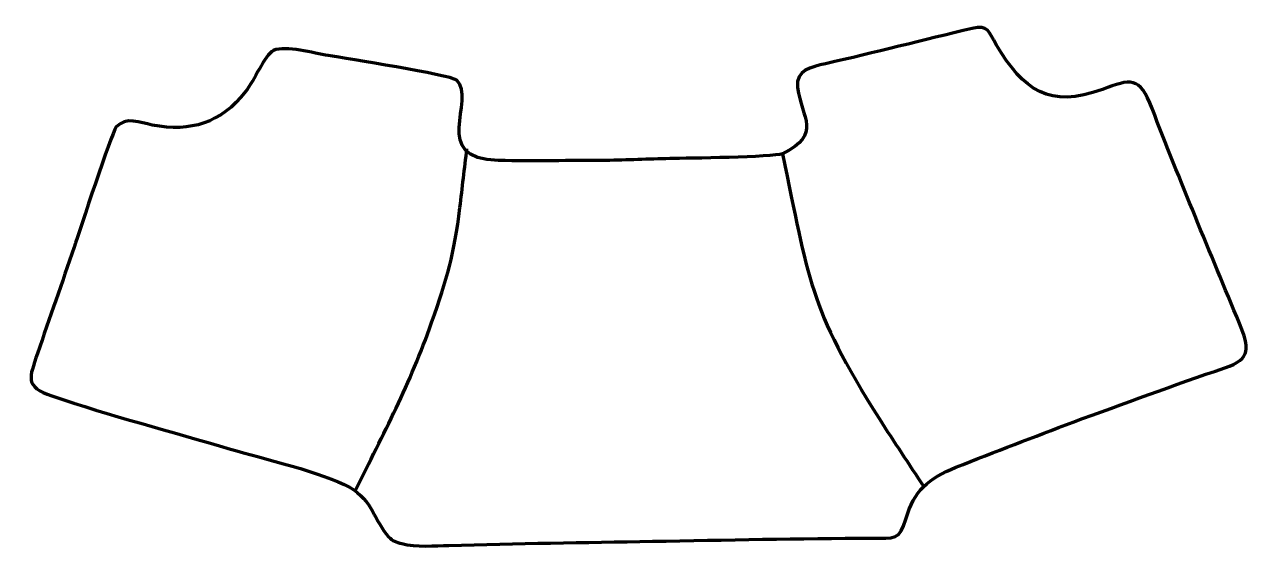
# Model space of a CAD drawing. Header units: millimetres. Extents: x 969 to 1539, y 241 to 484.
import ezdxf

# ---------------------------------------------------------------- set-up
doc = ezdxf.new("R2010")
doc.units = ezdxf.units.MM
doc.header["$MEASUREMENT"] = 0
doc.layers.add('layer 2', color=7, linetype='Continuous')
doc.layers.add('layer 3', color=7, linetype='Continuous')

msp = doc.modelspace()

# ---------------------------------------------------------------- linework, layer by layer
at = {"layer": 'layer 2', "color": 142, "lineweight": 158}
for points, knots in [([(1122.3762, 267.2566), (1135.8582, 294.2963), (1147.8863, 316.6064), (1157.9703, 345.4787), (1157.9703, 345.4787), (1165.2266, 366.2548), (1168.4903, 376.9839), (1171.1727, 399.1068), (1171.1727, 399.1068), (1172.2743, 408.1917), (1173.2998, 417.2851), (1174.405, 426.37)], [0, 0, 0, 0, 0.25, 0.25, 0.25, 0.25, 0.5, 0.5, 0.5, 0.5, 1, 1, 1, 1]), ([(1321.2328, 424.0896), (1333.5296, 365.8995), (1333.0479, 353.1664), (1366.3642, 300.6798), (1366.3642, 300.6798), (1373.0751, 290.1075), (1380.0378, 279.6929), (1386.9542, 269.2544)], [0, 0, 0, 0, 0.33333333, 0.33333333, 0.33333333, 0.33333333, 1, 1, 1, 1])]:
    msp.add_open_spline(points, degree=3, knots=knots, dxfattribs=at)
at = {"layer": 'layer 3', "color": 242, "lineweight": 158}
msp.add_open_spline([(1239.032, 420.9132), (1248.9702, 421.2072), (1258.9084, 421.5012), (1268.8466, 421.7952), (1268.8466, 421.7952), (1277.2221, 422.0265), (1316.4898, 422.3311), (1321.2328, 424.0896), (1321.2328, 424.0896), (1339.866, 433.2495), (1330.1345, 440.3398), (1328.2644, 454.9397), (1328.2644, 454.9397), (1327.2295, 463.0196), (1334.657, 464.4251), (1341.2893, 465.9191), (1341.2893, 465.9191), (1364.1141, 471.0931), (1386.7423, 476.9538), (1409.5046, 482.3626), (1409.5046, 482.3626), (1417.0537, 484.1565), (1416.9483, 481.0413), (1420.7548, 474.5664), (1420.7548, 474.5664), (1433.3867, 453.7889), (1445.3412, 444.8254), (1470.1252, 453.9839), (1470.1252, 453.9839), (1483.1758, 458.8065), (1487.3799, 460.3817), (1493.1818, 445.1218), (1493.1818, 445.1218), (1506.0496, 411.4861), (1520.1418, 378.3276), (1533.8602, 345.0364), (1533.8602, 345.0364), (1538.4533, 333.8903), (1539.4128, 328.6298), (1527.0514, 324.4652), (1527.0514, 324.4652), (1503.5893, 316.5609), (1479.8238, 307.639), (1456.4535, 299.2708), (1456.4535, 299.2708), (1438.3114, 292.2372), (1419.9304, 285.5253), (1401.9152, 278.21), (1401.9152, 278.21), (1389.1022, 273.0071), (1382.3145, 267.2986), (1378.6041, 254.0558), (1378.6041, 254.0558), (1375.8942, 244.3842), (1373.0739, 245.1682), (1363.1573, 245.1826), (1363.1573, 245.1826), (1329.2628, 245.232), (1294.7282, 244.309), (1260.7757, 243.7814), (1260.7757, 243.7814), (1229.1731, 243.2902), (1197.5761, 242.7215), (1165.9804, 241.8831), (1165.9804, 241.8831), (1159.7457, 241.7177), (1150.6787, 240.9123), (1144.0791, 242.6794), (1144.0791, 242.6794), (1141.4892, 243.3728), (1139.7267, 243.9586), (1137.99, 245.8927), (1137.99, 245.8927), (1131.4338, 253.1939), (1130.5526, 262.6841), (1119.8395, 268.9202), (1119.8395, 268.9202), (1107.4812, 275.7642), (1079.2813, 282.3031), (1064.3851, 286.692), (1064.3851, 286.692), (1037.0294, 294.736), (1008.279, 302.3621), (981.3534, 311.3817), (981.3534, 311.3817), (968.6128, 315.6495), (970.7659, 319.8212), (974.6235, 331.0777), (974.6235, 331.0777), (980.2905, 347.6137), (986.0184, 364.1214), (991.6967, 380.6509), (991.6967, 380.6509), (994.4762, 388.7854), (1008.6764, 432.6789), (1011.2922, 436.5554), (1011.2922, 436.5554), (1015.6882, 441.4392), (1022.3702, 438.6729), (1028.0625, 437.3819), (1028.0625, 437.3819), (1046.1612, 434.0304), (1059.7875, 438.2542), (1071.4584, 452.9752), (1071.4584, 452.9752), (1075.5194, 458.0975), (1080.1561, 469.7894), (1084.4344, 472.1549), (1084.4344, 472.1549), (1090.1318, 474.4106), (1103.2288, 470.8766), (1109.9017, 469.713), (1109.9017, 469.713), (1118.4798, 468.2404), (1166.0414, 460.9098), (1169.7195, 458.2517), (1169.7195, 458.2517), (1179.3002, 449.0401), (1156.5904, 421.5226), (1189.1713, 420.9063), (1189.1713, 420.9063), (1205.5185, 420.5971), (1222.5929, 420.9324), (1239.032, 420.9132)], degree=3, knots=[0, 0, 0, 0, 0.03125, 0.03125, 0.03125, 0.03125, 0.0625, 0.0625, 0.0625, 0.0625, 0.09375, 0.09375, 0.09375, 0.09375, 0.125, 0.125, 0.125, 0.125, 0.15625, 0.15625, 0.15625, 0.15625, 0.1875, 0.1875, 0.1875, 0.1875, 0.21875, 0.21875, 0.21875, 0.21875, 0.25, 0.25, 0.25, 0.25, 0.28125, 0.28125, 0.28125, 0.28125, 0.3125, 0.3125, 0.3125, 0.3125, 0.34375, 0.34375, 0.34375, 0.34375, 0.375, 0.375, 0.375, 0.375, 0.40625, 0.40625, 0.40625, 0.40625, 0.4375, 0.4375, 0.4375, 0.4375, 0.46875, 0.46875, 0.46875, 0.46875, 0.5, 0.5, 0.5, 0.5, 0.53125, 0.53125, 0.53125, 0.53125, 0.5625, 0.5625, 0.5625, 0.5625, 0.59375, 0.59375, 0.59375, 0.59375, 0.625, 0.625, 0.625, 0.625, 0.65625, 0.65625, 0.65625, 0.65625, 0.6875, 0.6875, 0.6875, 0.6875, 0.71875, 0.71875, 0.71875, 0.71875, 0.75, 0.75, 0.75, 0.75, 0.78125, 0.78125, 0.78125, 0.78125, 0.8125, 0.8125, 0.8125, 0.8125, 0.84375, 0.84375, 0.84375, 0.84375, 0.875, 0.875, 0.875, 0.875, 0.90625, 0.90625, 0.90625, 0.90625, 0.9375, 0.9375, 0.9375, 0.9375, 1, 1, 1, 1], dxfattribs=at)

doc.saveas('drawing.dxf')
